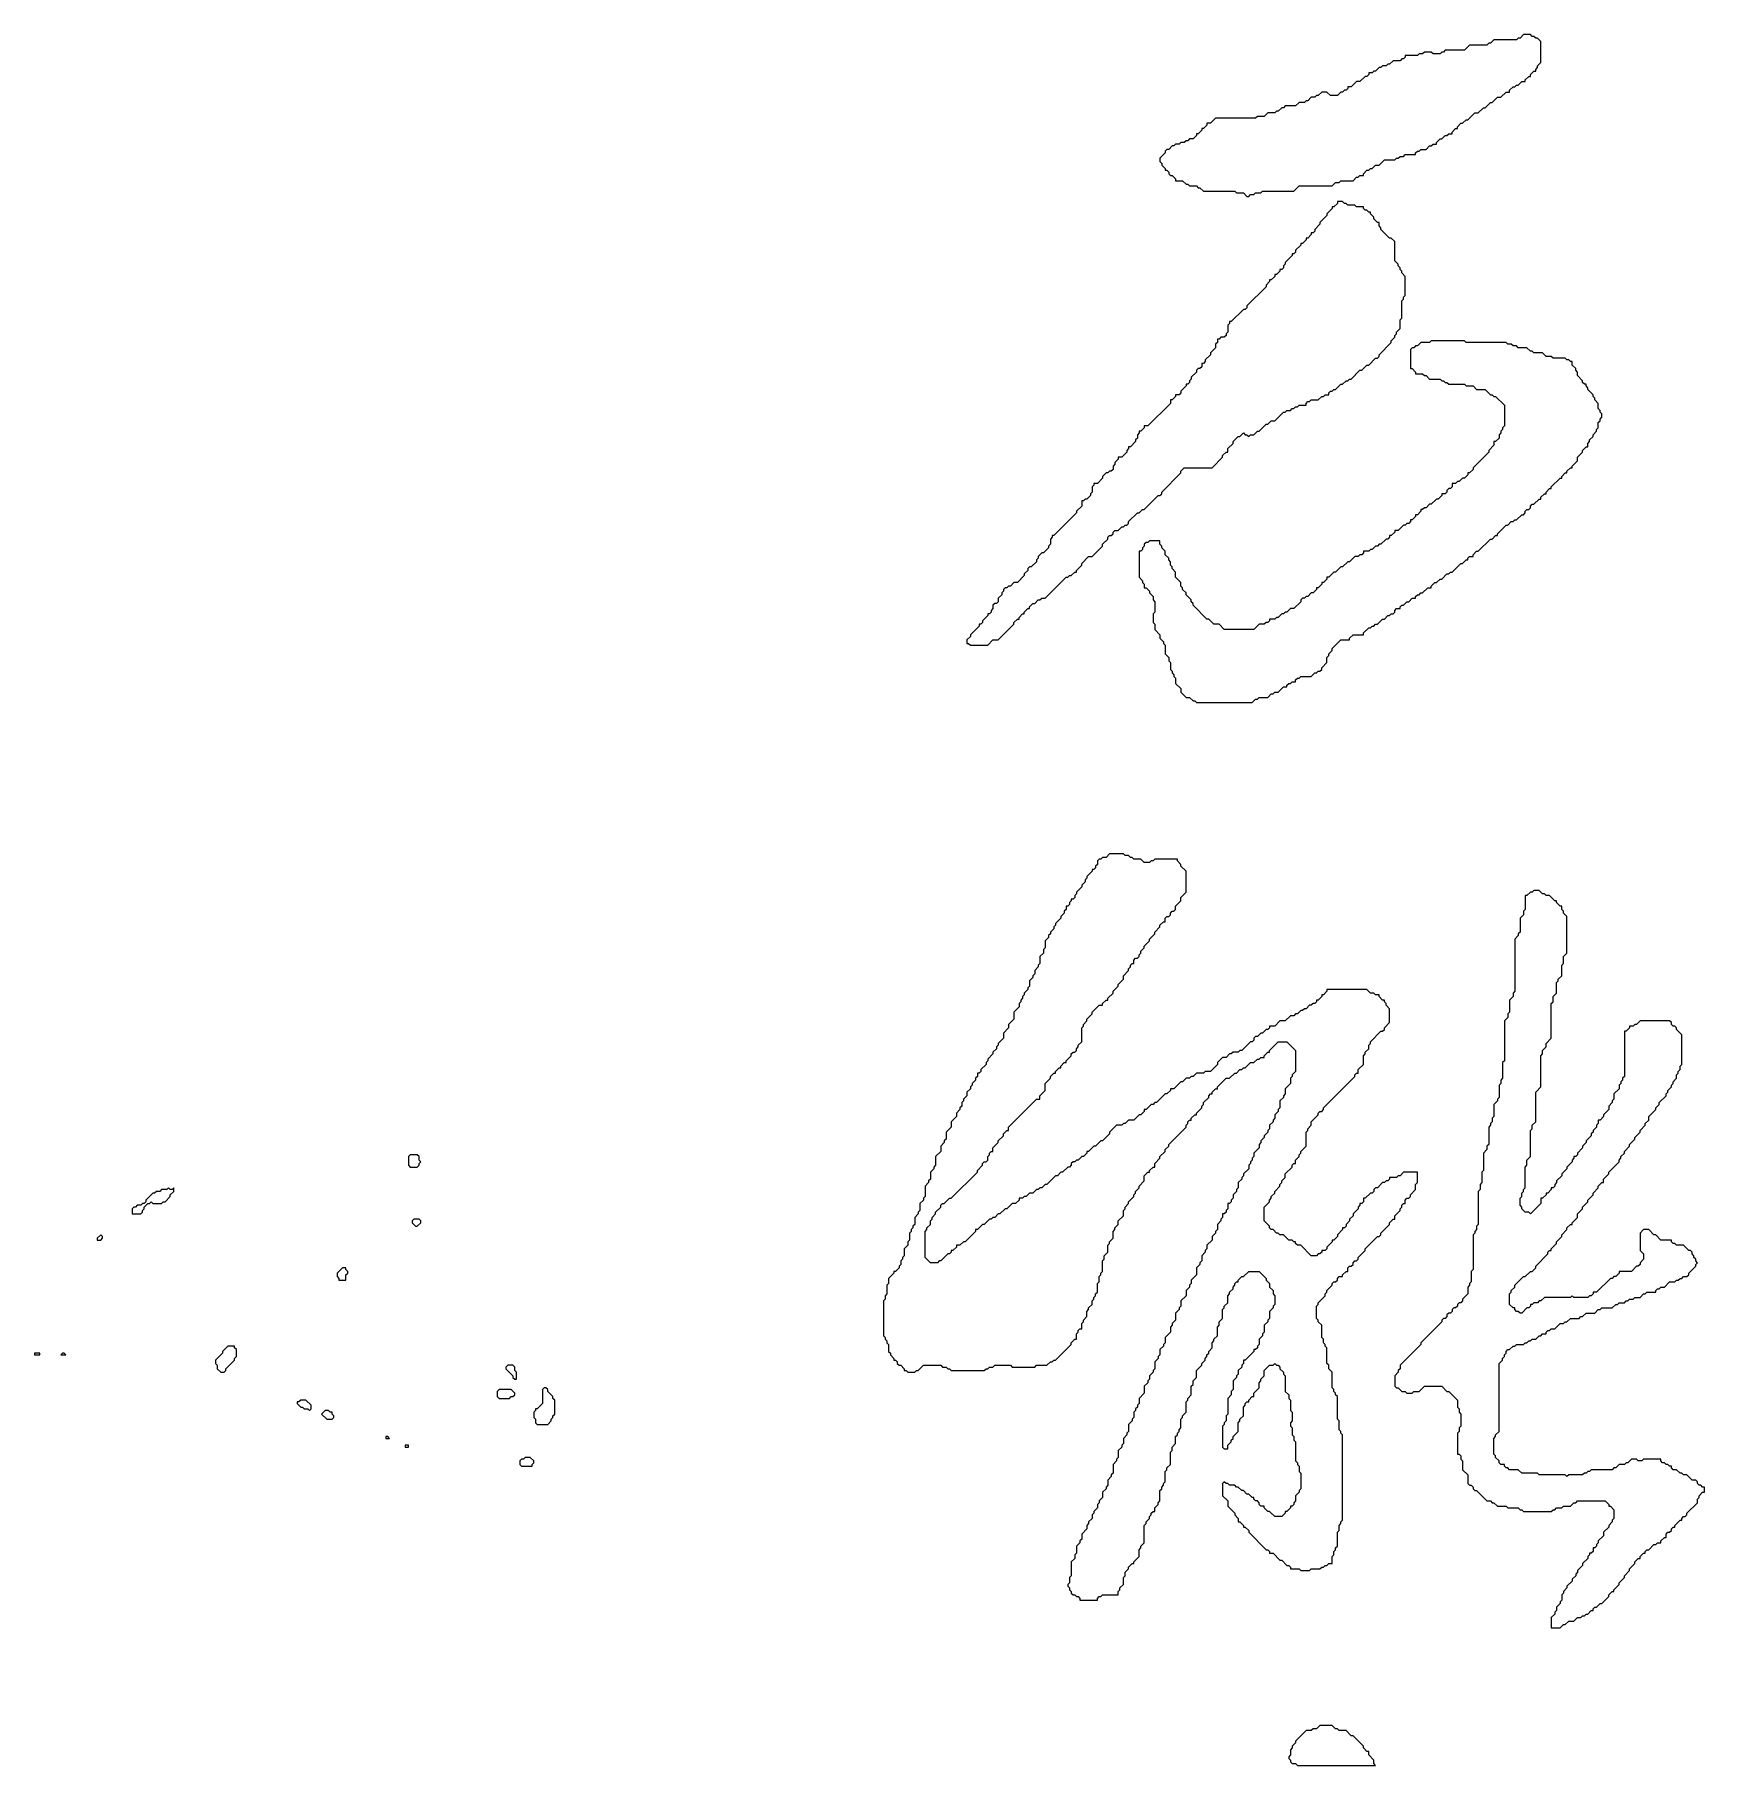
# Model space of a CAD drawing. Header units: millimetres. Extents: x 20 to 500, y 0 to 498.
import ezdxf

# ---------------------------------------------------------------- set-up
doc = ezdxf.new("R2010")
doc.units = ezdxf.units.MM

msp = doc.modelspace()

# ---------------------------------------------------------------- linework, layer by layer
for points in [[(447.5, 498), (446.5, 497), (446, 497), (445.5, 496.5), (439, 496.5), (438, 495.5), (437.5, 495.5), (437, 495), (432, 495), (430.5, 493.5), (425, 493.5), (424.5, 493), (424, 493), (423.5, 492.5), (421.5, 492.5), (421, 493), (419, 493), (418.5, 492.5), (417.5, 492.5), (417, 492), (413.5, 492), (413.5, 491.5), (413, 491), (412.5, 491), (412, 490.5), (410, 490.5), (409, 489.5), (408.5, 489.5), (408, 489), (407, 489), (406.5, 488.5), (406, 488.5), (405, 487.5), (404.5, 487.5), (404, 487), (403, 487), (403, 486.5), (402.5, 486), (402, 486), (400.5, 484.5), (399.5, 484.5), (398, 483), (397, 483), (397, 482.5), (396.5, 482), (396, 482), (395.5, 481.5), (395, 481.5), (394, 480.5), (392, 480.5), (391, 481.5), (389.5, 481.5), (388.5, 480.5), (388, 480.5), (387.5, 480), (386.5, 480), (385.5, 479), (385, 479), (384.5, 478.5), (383, 478.5), (382, 477.5), (379, 477.5), (378.5, 477), (378, 477), (377, 476), (376.5, 476), (376, 475.5), (374, 475.5), (373, 474.5), (371, 474.5), (370.5, 474), (359, 474), (357.5, 472.5), (356.5, 472.5), (356.5, 472), (355.5, 471), (355, 471), (355, 470.5), (354, 469.5), (353.5, 469.5), (353.5, 469), (352.5, 468), (351.5, 468), (351, 467.5), (350.5, 467.5), (350, 467), (349, 467), (348.5, 466.5), (347.5, 466.5), (347, 466), (346.5, 466), (345.5, 465), (345, 465), (344.5, 464.5), (344.5, 464), (343, 462.5), (343, 461.5), (343.5, 461), (343.5, 460.5), (344.5, 459.5), (344.5, 459), (345, 459), (345.5, 458.5), (345.5, 458), (346, 457.5), (346.5, 457.5), (347.5, 456.5), (347.5, 456), (349.5, 456), (350.5, 455), (351, 455), (351.5, 454.5), (353.5, 454.5), (354, 454), (354.5, 454), (355.5, 453), (364.5, 453), (365, 452.5), (367, 452.5), (368, 451.5), (368.5, 451.5), (369, 452), (370, 452), (370.5, 452.5), (372, 452.5), (372.5, 453), (381.5, 453), (383, 454.5), (392.5, 454.5), (393.5, 455.5), (394.5, 455.5), (395, 456), (398.5, 456), (399.5, 457), (400, 457), (400.5, 457.5), (401.5, 457.5), (401.5, 458), (402.5, 459), (403, 459), (403.5, 459.5), (404, 459.5), (405, 460.5), (406, 460.5), (407.5, 462), (410.5, 462), (411, 462.5), (411.5, 462.5), (412, 463), (413, 463), (413.5, 463.5), (416.5, 463.5), (416.5, 464), (417, 464.5), (417.5, 464.5), (418, 465), (419.5, 465), (420.5, 466), (421, 466), (421.5, 466.5), (422.5, 466.5), (422.5, 467), (423.5, 468), (424, 468), (425, 469), (425.5, 469), (426, 469.5), (427, 469.5), (427, 470), (428, 471), (428.5, 471), (428.5, 471.5), (429.5, 472.5), (430, 472.5), (431, 473.5), (431.5, 473.5), (433.5, 475.5), (434.5, 475.5), (436, 477), (436.5, 477), (438, 478.5), (438.5, 478.5), (440, 480), (441, 480), (442.5, 481.5), (443.5, 481.5), (443.5, 482), (444.5, 483), (445, 483), (445.5, 483.5), (446, 483.5), (447, 484.5), (448, 484.5), (448, 485), (449, 486), (449.5, 486), (449.5, 486.5), (450.5, 487.5), (451, 487.5), (451, 488), (451.5, 488.5), (451.5, 489), (452.5, 490), (452.5, 496), (451.5, 497), (451, 497), (450.5, 497.5), (450, 497.5), (449.5, 498)], [(394, 450), (394, 449.5), (393, 448.5), (392.5, 448.5), (392.5, 448), (391, 446.5), (391, 446), (389, 444), (389, 443.5), (387.5, 442), (387.5, 441.5), (387, 441), (386.5, 441), (386.5, 440.5), (385.5, 439.5), (385, 439.5), (385, 439), (384, 438), (383.5, 438), (383.5, 437.5), (382, 436), (382, 435.5), (381.5, 435), (381, 435), (381, 434.5), (379, 432.5), (379, 432), (378.5, 431.5), (378.5, 431), (378, 430.5), (377.5, 430.5), (377.5, 430), (376.5, 429), (376, 429), (376, 428.5), (375, 427.5), (374.5, 427.5), (374.5, 427), (373.5, 426), (373.5, 425.5), (368, 420), (368, 419.5), (367.5, 419), (367, 419), (363.5, 415.5), (363, 415.5), (363, 415), (362.5, 414.5), (362.5, 412.5), (362, 412), (362, 411.5), (361.5, 411), (360.5, 411), (360, 410.5), (359.5, 410.5), (359.5, 409.5), (359, 409), (359, 408), (357.5, 406.5), (357.5, 406), (356, 404.5), (356, 404), (355.5, 403.5), (355, 403.5), (355, 402.5), (354.5, 402), (354, 402), (353.5, 401.5), (353.5, 401), (352, 399.5), (352, 399), (351.5, 398.5), (351.5, 398), (351, 397.5), (350.5, 397.5), (350.5, 397), (349, 395.5), (349, 395), (348.5, 394.5), (347.5, 394.5), (347.5, 394), (346.5, 393), (346, 393), (346, 392), (339.5, 385.5), (338.5, 385.5), (338.5, 385), (337.5, 384), (337, 384), (337, 383.5), (336.5, 383), (336.5, 382), (336, 381.5), (336, 381), (334.5, 379.5), (334, 379.5), (334, 379), (333.5, 378.5), (333.5, 378), (332, 376.5), (331, 376.5), (331, 376), (330, 375), (330, 374.5), (329.5, 374), (329.5, 373), (329, 372.5), (328.5, 372.5), (328, 372), (327.5, 372), (326.5, 371), (326.5, 370.5), (325, 369), (324, 369), (324, 368.5), (323.5, 368), (323.5, 366.5), (323, 366), (323, 365.5), (322, 364.5), (321.5, 364.5), (321, 364), (320.5, 364), (320.5, 362.5), (319, 361), (319, 360.5), (312.5, 354), (312, 354), (312, 353.5), (311.5, 353), (311.5, 351.5), (311, 351), (311, 350.5), (309.5, 349), (309, 349), (308, 348), (308, 347.5), (307.5, 347), (307.5, 346.5), (306, 345), (305.5, 345), (305, 344.5), (305, 344), (304, 343), (304, 342.5), (302, 340.5), (301, 340.5), (300, 339.5), (299.5, 339.5), (299, 339), (298.5, 339), (298, 338.5), (298, 338), (297.5, 337.5), (297.5, 337), (296.5, 336), (296.5, 335), (296, 334.5), (295.5, 334.5), (295, 334), (295, 333), (294.5, 332.5), (294.5, 332), (294, 331.5), (293.5, 331.5), (293.5, 331), (292, 329.5), (292, 329), (291.5, 328.5), (291, 328.5), (291, 328), (288.5, 325.5), (288.5, 325), (287.5, 324), (287.5, 323), (288, 323), (288.5, 322.5), (293.5, 322.5), (295, 324), (296.5, 324), (301, 328.5), (301, 329), (302, 330), (302.5, 330), (302.5, 330.5), (303.5, 331.5), (304, 331.5), (304, 332), (305, 333), (305.5, 333), (305.5, 333.5), (306.5, 334.5), (307, 334.5), (308, 335.5), (308.5, 335.5), (309, 336), (310, 336), (316, 342), (316.5, 342), (317, 342.5), (317.5, 342.5), (318.5, 343.5), (319, 343.5), (319, 344), (320.5, 345.5), (320.5, 346), (322.5, 348), (323.5, 348), (326.5, 351), (326.5, 351.5), (328, 353), (328, 353.5), (328.5, 354), (329, 354), (329.5, 354.5), (329.5, 355), (330, 355.5), (331, 355.5), (332, 356.5), (332.5, 356.5), (333, 357), (333.5, 357), (334, 357.5), (334, 358), (336.5, 360.5), (337, 360.5), (338, 361.5), (338.5, 361.5), (342.5, 365.5), (343, 365.5), (343.5, 366), (343.5, 366.5), (349, 372), (349, 372.5), (350, 373.5), (358, 373.5), (361, 376.5), (361, 377), (362, 378), (362.5, 378), (362.5, 379), (364, 380.5), (364, 381), (365.5, 382.5), (366, 382.5), (367, 383.5), (367.5, 383), (368, 383), (368.5, 382.5), (369, 383), (370, 383), (371, 384), (371.5, 384), (373.5, 386), (374, 386), (375, 387), (376, 387), (378.5, 389.5), (379, 389.5), (379.5, 390), (380.5, 390), (381, 390.5), (381.5, 390.5), (382, 391), (382.5, 391), (383, 391.5), (385, 391.5), (385, 392), (385.5, 392.5), (386, 392.5), (386.5, 393), (388.5, 393), (389.5, 394), (390, 394), (390.5, 394.5), (391.5, 394.5), (391.5, 395), (392, 395.5), (392.5, 395.5), (393, 396), (393.5, 396), (395, 397.5), (395.5, 397.5), (396.5, 398.5), (397, 398.5), (397.5, 399), (398, 399), (400.5, 401.5), (401, 401.5), (402.5, 403), (403, 403), (405, 405), (405.5, 405), (406, 405.5), (406, 406), (409.5, 409.5), (409.5, 410), (410.5, 411), (410.5, 411.5), (411, 412), (411, 412.5), (412, 413.5), (412, 416), (412.5, 416.5), (412.5, 421.5), (413, 422), (413, 422.5), (413.5, 423), (413.5, 428.5), (412.5, 429.5), (412.5, 430), (412, 430.5), (412, 431), (411.5, 431.5), (411.5, 432), (410.5, 433), (410.5, 438.5), (409.5, 439.5), (409, 439.5), (406.5, 442), (406.5, 442.5), (406, 443), (406, 444), (405.5, 444), (404.5, 445), (404.5, 445.5), (403.5, 446.5), (403.5, 447), (403, 447), (402.5, 447.5), (402, 447.5), (401.5, 448), (401.5, 448.5), (399.5, 448.5), (399, 449), (397, 449), (396.5, 449.5), (396, 449.5), (395.5, 450)], [(421, 410), (420.5, 409.5), (418, 409.5), (417, 408.5), (416.5, 408.5), (416, 408), (415.5, 408), (415, 407.5), (415, 402), (415.5, 402), (416.5, 401), (416.5, 400.5), (418.5, 400.5), (419, 400), (419.5, 400), (420.5, 399), (423.5, 399), (424, 398.5), (424.5, 398.5), (425, 398), (425.5, 398), (426, 397.5), (430.5, 397.5), (431, 397), (433, 397), (434, 396), (436.5, 396), (438, 394.5), (438.5, 394.5), (439, 394), (439.5, 394), (442, 391.5), (442, 385.5), (441.5, 385), (441.5, 384.5), (441, 384), (441, 383.5), (440.5, 383), (440.5, 382), (439.5, 381), (439, 381), (439, 380), (437.5, 378.5), (437.5, 378), (433, 373.5), (433, 373), (432, 372), (431.5, 372), (431.5, 371.5), (430.5, 370.5), (430, 370.5), (429, 369.5), (428.5, 369.5), (428, 369), (427, 369), (427, 368), (426.5, 367.5), (426, 367.5), (425.5, 367), (425.5, 366.5), (425, 366), (424, 366), (424, 365.5), (423, 364.5), (422.5, 364.5), (421, 363), (420.5, 363), (419.5, 362), (419, 362), (418.5, 361.5), (418, 361.5), (418, 361), (417, 360), (416.5, 360), (416.5, 359.5), (415.5, 358.5), (415, 358.5), (415, 358), (414.5, 357.5), (414, 357.5), (413.5, 357), (413, 357), (411.5, 355.5), (410.5, 355.5), (410.5, 355), (409.5, 354), (409, 354), (409, 353.5), (408.5, 353), (408, 353), (406.5, 351.5), (406, 351.5), (405.5, 351), (405, 351), (404, 350), (403.5, 350), (403, 349.5), (401.5, 349.5), (401.5, 349), (401, 348.5), (400.5, 348.5), (400, 348), (399, 348), (397.5, 346.5), (397, 346.5), (395.5, 345), (395, 345), (393.5, 343.5), (393, 343.5), (391.5, 342), (391, 342), (391, 341.5), (390, 340.5), (389.5, 340.5), (389.5, 340), (388.5, 339), (388, 339), (388, 338.5), (387, 337.5), (386.5, 337.5), (385.5, 336.5), (385, 336.5), (384.5, 336), (384, 336), (383.5, 335.5), (383.5, 335), (381.5, 333), (380.5, 333), (379.5, 332), (379, 332), (378.5, 331.5), (378, 331.5), (377, 330.5), (376.5, 330.5), (376, 330), (374.5, 330), (374.5, 329.5), (374, 329), (373.5, 329), (373, 328.5), (371.5, 328.5), (370, 327), (361.5, 327), (360, 328.5), (358.5, 328.5), (357, 330), (356.5, 330), (352.5, 334), (352.5, 334.5), (352, 335), (352, 335.5), (350.5, 337), (350.5, 337.5), (349.5, 338.5), (349.5, 339), (349, 339.5), (349, 340.5), (347.5, 342), (347.5, 343.5), (346.5, 344.5), (346.5, 345), (346, 345.5), (346, 346.5), (345.5, 347), (345.5, 347.5), (344.5, 348.5), (344.5, 349.5), (343.5, 350.5), (343.5, 351), (343, 351.5), (343, 352.5), (340, 352.5), (339.5, 352), (339, 352), (338.5, 351.5), (338.5, 351), (338, 350.5), (338, 350), (337.5, 349.5), (337, 349.5), (337, 342), (338, 341), (338, 340.5), (338.5, 340), (338.5, 339), (339, 339), (340, 338), (340, 337.5), (341, 336.5), (341, 335.5), (341.5, 335), (341.5, 332), (341, 331.5), (341, 329), (341.5, 328.5), (341.5, 327), (343, 325.5), (343, 324.5), (344, 323.5), (344, 323), (344.5, 322.5), (344.5, 320), (345.5, 319), (345.5, 318), (346, 317.5), (346, 315.5), (346.5, 315), (346.5, 314.5), (347, 314), (347, 313.5), (347.5, 313), (347.5, 311.5), (349, 310), (349, 309), (350.5, 307.5), (351.5, 307.5), (352.5, 306.5), (353, 306.5), (353.5, 306), (369.5, 306), (370.5, 307), (371, 307), (371.5, 307.5), (374, 307.5), (375, 308.5), (375.5, 308.5), (376, 309), (377, 309), (378.5, 310.5), (379.5, 310.5), (379.5, 311), (380, 311.5), (380.5, 311.5), (381, 312), (382, 312), (382, 312.5), (382.5, 313), (383, 313), (383.5, 313.5), (386.5, 313.5), (387.5, 314.5), (388, 314.5), (388.5, 315), (389, 315), (389.5, 315.5), (389.5, 316), (391, 317.5), (391, 319), (391.5, 319.5), (391.5, 320), (392.5, 321), (392.5, 321.5), (395, 324), (397.5, 324), (397.5, 324.5), (398.5, 325.5), (401.5, 325.5), (401.5, 326), (403, 327.5), (403.5, 327.5), (404, 328), (404.5, 328), (405, 328.5), (405.5, 328.5), (407, 330), (407.5, 330), (408.5, 331), (409, 331), (409.5, 331.5), (410, 331.5), (410.5, 332), (410.5, 332.5), (411, 333), (412, 333), (412, 333.5), (412.5, 334), (413, 334), (414, 335), (414.5, 335), (415.5, 336), (416.5, 336), (416.5, 336.5), (417, 337), (417.5, 337), (418, 337.5), (418.5, 337.5), (420, 339), (421, 339), (421, 339.5), (422, 340.5), (422.5, 340.5), (423.5, 341.5), (424, 341.5), (425.5, 343), (426, 343), (426.5, 343.5), (427, 343.5), (429.5, 346), (430, 346), (431, 347), (431.5, 347), (431.5, 347.5), (432, 348), (433, 348), (433, 348.5), (434, 349.5), (434.5, 349.5), (438, 353), (438.5, 353), (439.5, 354), (440, 354), (440, 354.5), (442.5, 357), (443, 357), (444, 358), (444.5, 358), (445, 358.5), (445.5, 358.5), (447, 360), (447.5, 360), (448, 360.5), (448, 361), (448.5, 361.5), (449, 361.5), (449.5, 362), (449.5, 362.5), (450, 363), (450.5, 363), (452, 364.5), (452.5, 364.5), (452.5, 365), (453.5, 366), (454, 366), (454, 366.5), (455, 367.5), (455.5, 367.5), (455.5, 368), (458, 370.5), (458.5, 370.5), (458.5, 371), (459.5, 372), (460, 372), (460, 372.5), (461, 373.5), (461.5, 373.5), (461.5, 374), (463, 375.5), (463, 376.5), (464.5, 378), (464.5, 378.5), (465.5, 379.5), (466, 379.5), (466, 380.5), (466.5, 381), (466.5, 381.5), (467.5, 382.5), (467.5, 383), (468.5, 384), (468.5, 384.5), (469, 385), (469, 386.5), (469.5, 387), (469.5, 387.5), (470, 388), (470, 389), (469.5, 389.5), (469.5, 390), (469, 390.5), (469, 392), (468, 393), (468, 393.5), (467.5, 394), (467.5, 394.5), (466, 396), (466, 396.5), (465.5, 397), (465.5, 397.5), (465, 397.5), (464.5, 398), (464.5, 398.5), (463, 400), (463, 401), (462.5, 401.5), (462.5, 402), (461.5, 403), (461.5, 404), (461, 404), (460.5, 404.5), (460, 404.5), (459.5, 405), (456, 405), (455.5, 405.5), (454, 405.5), (453, 406.5), (450.5, 406.5), (450, 407), (449.5, 407), (448.5, 408), (446, 408), (445.5, 408.5), (444.5, 408.5), (444, 409), (443, 409), (442.5, 409.5), (431, 409.5), (430.5, 410)], [(328.5, 262.5), (327.5, 261.5), (326.5, 261.5), (326, 261), (325.5, 261), (325, 260.5), (325, 259.5), (324.5, 259), (324.5, 258.5), (324, 258), (323.5, 258), (323.5, 257.5), (322, 256), (322, 255.5), (321.5, 255), (321.5, 254.5), (320.5, 253.5), (320.5, 253), (319, 251.5), (319, 251), (318.5, 250.5), (318.5, 250), (318, 249.5), (317.5, 249.5), (317.5, 249), (317, 248.5), (317, 248), (316.5, 247.5), (316, 247.5), (316, 246.5), (315.5, 246), (315.5, 245.5), (314.5, 244.5), (314.5, 244), (313, 242.5), (313, 242), (312.5, 241.5), (312.5, 241), (311.5, 240), (311.5, 239.5), (311, 239), (311, 238.5), (310, 237.5), (310, 235.5), (309.5, 235), (309.5, 234), (308.5, 233), (308.5, 231), (308, 230.5), (308, 230), (307, 229), (307, 228), (306.5, 227.5), (306.5, 227), (305.5, 226), (305.5, 224.5), (305, 224), (305, 223.5), (304, 222.5), (304, 222), (303.5, 221.5), (303.5, 221), (303, 220.5), (303, 220), (302.5, 219.5), (302.5, 218.5), (301, 217), (301, 215), (299.5, 213.5), (299.5, 212.5), (298, 211), (298, 209.5), (296.5, 208), (296.5, 207.5), (296, 207), (296, 206.5), (295, 205.5), (295, 205), (293.5, 203.5), (293.5, 203), (293, 202.5), (293, 202), (291.5, 200.5), (291.5, 200), (291, 199.5), (290.5, 199.5), (290.5, 198.5), (290, 198), (290, 197.5), (289, 196.5), (289, 196), (288.5, 195.5), (288.5, 195), (287.5, 194), (287.5, 193), (286.5, 192), (286.5, 191.5), (286, 191), (286, 190), (285.5, 189.5), (285.5, 189), (284.5, 188), (284.5, 187), (283, 185.5), (283, 184), (281.5, 182.5), (281.5, 180.5), (281, 180), (281, 179.5), (280, 178.5), (280, 177), (278.5, 175.5), (278.5, 173), (278, 172.5), (278, 172), (277, 171), (277, 169), (276.5, 168.5), (276.5, 168), (275.5, 167), (275.5, 164), (275, 163.5), (275, 163), (274, 162), (274, 160), (273.5, 159.5), (273.5, 159), (272.5, 158), (272.5, 156), (272, 155.5), (272, 155), (271.5, 154.5), (271.5, 154), (271, 153.5), (271, 151.5), (270.5, 151), (270.5, 150), (269.5, 149), (269.5, 147), (269, 146.5), (269, 146), (268.5, 145.5), (268.5, 144.5), (268, 144), (268, 143.5), (267, 142.5), (266.5, 142.5), (266.5, 142), (265, 140.5), (265, 139), (264.5, 138.5), (264.5, 136), (264, 135.5), (264, 134.5), (263.5, 134), (263.5, 124), (264, 123.5), (264, 123), (264.5, 122.5), (264.5, 122), (265, 121.5), (265, 119.5), (265.5, 119), (265.5, 118.5), (266.5, 117.5), (266.5, 117), (267, 117), (267.5, 116.5), (267.5, 116), (268, 115.5), (268.5, 115.5), (269.5, 114.5), (269.5, 114), (270, 114), (270.5, 113.5), (272.5, 113.5), (273, 114), (273.5, 114), (275, 115.5), (280, 115.5), (280.5, 115), (281.5, 115), (282, 114.5), (282.5, 114.5), (283, 114), (292.5, 114), (293, 114.5), (293.5, 114.5), (294, 115), (295, 115), (295.5, 115.5), (300, 115.5), (300.5, 115), (307, 115), (307.5, 115.5), (310.5, 115.5), (311.5, 116.5), (312, 116.5), (312.5, 117), (313, 117), (317.5, 121.5), (317.5, 122), (318.5, 123), (319, 123), (319, 124.5), (319.5, 125), (319.5, 125.5), (320, 126), (320.5, 126), (320.5, 127.5), (321, 128), (321, 128.5), (322, 129.5), (322, 131), (322.5, 131.5), (322.5, 132), (323.5, 133), (323.5, 134), (324, 134.5), (324, 135), (324.5, 135.5), (324.5, 136), (325, 136.5), (325, 139), (325.5, 139.5), (325.5, 141), (326, 141.5), (326, 142), (326.5, 142.5), (326.5, 145.5), (327, 146), (327, 147), (328, 148), (328, 150), (328.5, 150.5), (328.5, 151), (329.5, 152), (329.5, 154), (330, 154.5), (330, 155), (331, 156), (331, 157), (332.5, 158.5), (332.5, 160), (333, 160.5), (333, 161), (334, 162), (334, 162.5), (335.5, 164), (335.5, 164.5), (336, 165), (336, 165.5), (337, 166.5), (337, 167), (338.5, 168.5), (338.5, 170), (339.5, 171), (340, 171), (340, 171.5), (341, 172.5), (341.5, 172.5), (341.5, 173.5), (343, 175), (343, 175.5), (344.5, 177), (344.5, 177.5), (345.5, 178.5), (345.5, 179), (350.5, 184), (350.5, 184.5), (351, 185), (351, 185.5), (351.5, 186), (352, 186), (352, 186.5), (353, 187.5), (353.5, 187.5), (353.5, 188), (355, 189.5), (355, 190), (355.5, 190.5), (355.5, 191), (357, 192.5), (357, 193), (357.5, 193.5), (358, 193.5), (358, 194), (359, 195), (359.5, 195), (359.5, 195.5), (362, 198), (363, 198), (364.5, 199.5), (365, 199.5), (366, 200.5), (366.5, 200.5), (367, 201), (367.5, 201), (369, 202.5), (370, 202.5), (371, 203.5), (371.5, 203.5), (372, 204), (373, 204), (373, 204.5), (374, 205.5), (374.5, 205.5), (374.5, 206), (377, 208.5), (379.5, 208.5), (382, 206), (382, 200), (381, 199), (381, 198.5), (380.5, 198), (380.5, 196.5), (379, 195), (379, 193.5), (378.5, 193), (378.5, 192.5), (377.5, 191.5), (377.5, 189.5), (377, 189), (377, 188.5), (376, 187.5), (376, 186.5), (375.5, 186), (375.5, 185.5), (374.5, 184.5), (374.5, 183.5), (374, 183), (374, 182.5), (373, 181.5), (373, 181), (372, 180), (372, 179.5), (371.5, 179), (371.5, 178), (370, 176.5), (370, 175.5), (369.5, 175), (369.5, 174.5), (369, 174), (369, 173.5), (368.5, 173), (368.5, 172), (367, 170.5), (367, 170), (366.5, 169.5), (366.5, 169), (365.5, 168), (365.5, 166.5), (365, 166), (365, 165.5), (364, 164.5), (364, 163.5), (363.5, 163), (363.5, 162.5), (363, 162), (362.5, 162), (362.5, 160.5), (362, 160), (362, 159.5), (361.5, 159), (361, 159), (361, 158), (360.5, 157.5), (360.5, 157), (359.5, 156), (359.5, 154.5), (359, 154), (359, 153.5), (358, 152.5), (358, 151.5), (356.5, 150), (356.5, 149), (356, 148.5), (356, 148), (355, 147), (355, 145.5), (354.5, 145), (354.5, 144.5), (353.5, 143.5), (353.5, 141.5), (352, 140), (352, 139), (351.5, 138.5), (351.5, 138), (350.5, 137), (350.5, 135.5), (349, 134), (349, 132.5), (348.5, 132), (348.5, 131.5), (347.5, 130.5), (347.5, 128.5), (346.5, 127.5), (346.5, 127), (346, 126.5), (346, 125), (344.5, 123.5), (344.5, 122), (344, 121.5), (344, 121), (343, 120), (343, 118.5), (342.5, 118), (342.5, 117.5), (341.5, 116.5), (341.5, 114.5), (341, 114), (341, 113.5), (340, 112.5), (340, 111.5), (339.5, 111), (339.5, 110.5), (338.5, 109.5), (338.5, 107.5), (337, 106), (337, 104.5), (336.5, 104), (336.5, 103.5), (336, 103), (336, 102.5), (335.5, 102), (335.5, 100.5), (335, 100), (335, 99.5), (334, 98.5), (334, 96.5), (333.5, 96), (333.5, 95.5), (332.5, 94.5), (332.5, 93), (332, 92.5), (332, 92), (331, 91), (331, 89), (330.5, 88.5), (330.5, 88), (329.5, 87), (329.5, 84.5), (329, 84), (329, 83.5), (328, 82.5), (328, 81), (327.5, 80.5), (327.5, 80), (326.5, 79), (326.5, 77.5), (325.5, 76.5), (325.5, 76), (325, 75.5), (325, 74.5), (324, 73.5), (324, 73), (323.5, 72.5), (323.5, 71.5), (322.5, 70.5), (322.5, 70), (322, 69.5), (322, 68.5), (320.5, 67), (320.5, 65.5), (320, 65), (320, 64.5), (319, 63.5), (319, 61.5), (318.5, 61), (318.5, 60), (317.5, 59), (317.5, 55), (317, 54.5), (317, 53), (316.5, 52.5), (316.5, 52), (317, 51.5), (317, 51), (317.5, 50.5), (317.5, 50), (318, 49.5), (318.5, 49.5), (319, 49), (319.5, 49), (320, 48.5), (320, 48), (325, 48), (325, 48.5), (325.5, 49), (326, 49), (326.5, 49.5), (331, 49.5), (331, 50.5), (331.5, 51), (331.5, 51.5), (332.5, 52.5), (332.5, 54.5), (333, 55), (333, 56), (334, 57), (334, 57.5), (335, 58.5), (335.5, 58.5), (335.5, 59), (337, 60.5), (337, 62.5), (337.5, 63), (337.5, 63.5), (338.5, 64.5), (338.5, 69.5), (339, 70), (339, 70.5), (340, 71.5), (340, 72), (340.5, 72.5), (340.5, 73), (341, 73.5), (341.5, 73.5), (341.5, 74.5), (342.5, 75.5), (342.5, 76), (343, 76.5), (343, 79.5), (343.5, 80), (343.5, 80.5), (344, 81), (344, 81.5), (344.5, 82), (344.5, 85), (345, 85.5), (345, 86), (346, 87), (346, 90.5), (346.5, 91), (346.5, 92), (347.5, 93), (347.5, 95), (348, 95.5), (348, 96), (348.5, 96.5), (348.5, 97), (349, 97.5), (349, 100), (349.5, 100.5), (349.5, 101), (350.5, 102), (350.5, 105), (351, 105.5), (351, 106), (352, 107), (352, 109.5), (352.5, 110), (352.5, 111), (353.5, 112), (353.5, 114), (355, 115.5), (355, 116), (356, 117), (356, 117.5), (356.5, 118), (356.5, 118.5), (357, 119), (357, 119.5), (358, 120.5), (358, 122), (358.5, 122.5), (358.5, 123), (359.5, 124), (359.5, 126.5), (360, 127), (360, 128), (361, 129), (361, 131.5), (361.5, 132), (361.5, 132.5), (362.5, 133.5), (362.5, 135.5), (363, 136), (363, 136.5), (364, 137.5), (364, 138), (364.5, 138.5), (364.5, 139), (365, 139.5), (365.5, 139.5), (365.5, 140), (366.5, 141), (367, 141), (368.5, 142.5), (371.5, 142.5), (373.5, 140.5), (373.5, 140), (374.5, 139), (374.5, 138), (375.5, 137), (375.5, 136), (376, 135.5), (376, 133), (375.5, 132.5), (375.5, 132), (374.5, 131), (374.5, 129), (374, 128.5), (374, 128), (373, 127), (373, 125), (372.5, 124.5), (372.5, 124), (371.5, 123), (371.5, 121.5), (371, 121), (371, 120.5), (370.5, 120), (370, 120), (370, 119.5), (367.5, 117), (367, 117), (367, 116), (366.5, 115.5), (366.5, 115), (365.5, 114), (365.5, 113), (365, 112.5), (365, 112), (364, 111), (364, 108.5), (363.5, 108), (363.5, 107), (362.5, 106), (362.5, 101.5), (362, 101), (362, 99.5), (361.5, 99), (361.5, 98.5), (361, 98), (361, 92), (361.5, 91.5), (362.5, 91.5), (362.5, 92.5), (363.5, 93.5), (363.5, 94), (364, 94.5), (364, 95), (365.5, 96.5), (365.5, 99), (366, 99.5), (366, 100), (367, 101), (367, 103.5), (367.5, 104), (367.5, 104.5), (368, 105), (368.5, 105), (368.5, 105.5), (369.5, 106.5), (370, 106.5), (370, 107.5), (371.5, 109), (371.5, 110.5), (372, 111), (372, 111.5), (373, 112.5), (373, 114), (374.5, 115.5), (375.5, 115.5), (376, 116), (376.5, 115.5), (377, 115.5), (377.5, 115), (377.5, 114.5), (378.5, 113.5), (378.5, 113), (379, 112.5), (379, 108), (380, 107), (380, 106), (380.5, 105.5), (380.5, 102.5), (381, 102), (381, 99.5), (380.5, 99), (380.5, 98), (381, 97.5), (381, 95.5), (381.5, 95), (381.5, 94), (382, 93.5), (382, 88), (382.5, 87.5), (382.5, 87), (383, 86.5), (383, 85), (383.5, 84.5), (383.5, 80), (383, 79.5), (383, 79), (382, 78), (382, 76.5), (381.5, 76), (381.5, 75.5), (381, 75), (380.5, 75), (380.5, 74.5), (379.5, 73.5), (379, 73.5), (379, 73), (378, 72), (376, 72), (374.5, 73.5), (374, 73.5), (373, 74.5), (373, 75), (372, 75), (371.5, 75.5), (371.5, 76), (371, 76.5), (370.5, 76.5), (370, 77), (370, 77.5), (369.5, 77.5), (368.5, 78.5), (368, 78.5), (367, 79.5), (366.5, 79.5), (365.5, 80.5), (365, 80.5), (364.5, 81), (363, 81), (362.5, 81.5), (362, 81.5), (361.5, 82), (361, 81.5), (361, 78), (362.5, 76.5), (362.5, 75), (364.5, 73), (364.5, 72.5), (365.5, 71.5), (365.5, 70.5), (366, 70.5), (367, 69.5), (367, 69), (367.5, 69), (368.5, 68), (368.5, 67.5), (373.5, 62.5), (374, 62.5), (374.5, 62), (374.5, 61.5), (375.5, 61.5), (377.5, 59.5), (378, 59.5), (379.5, 58), (380, 58), (380.5, 57.5), (380.5, 57), (383, 57), (383.5, 56.5), (386, 56.5), (386.5, 57), (389, 57), (389.5, 57.5), (390, 57.5), (390.5, 58), (391, 58), (391.5, 58.5), (392.5, 58.5), (392.5, 60.5), (393, 61), (393, 62), (393.5, 62.5), (393.5, 63), (394, 63.5), (394, 67.5), (394.5, 68), (394.5, 69.5), (395, 70), (395, 70.5), (395.5, 71), (395.5, 95.5), (395, 96), (395, 96.5), (394.5, 97), (394.5, 99.5), (394, 100), (394, 106.5), (393.5, 107), (393.5, 107.5), (393, 108), (393, 108.5), (392.5, 109), (392.5, 113.5), (391.5, 114.5), (391.5, 115.5), (391, 116), (391, 120.5), (390.5, 121), (390.5, 121.5), (390, 122), (390, 123), (389.5, 123.5), (389.5, 127), (388.5, 128), (388.5, 128.5), (388, 129), (388, 132.5), (388.5, 133), (388.5, 133.5), (390.5, 135.5), (390.5, 136), (391, 136.5), (391, 137), (392.5, 138.5), (392.5, 139), (393, 139.5), (393.5, 139.5), (394, 140), (394, 140.5), (394.5, 141), (395.5, 141), (395.5, 141.5), (396.5, 142.5), (397, 142.5), (397, 143.5), (397.5, 144), (398, 144), (398.5, 144.5), (398.5, 145), (399, 145.5), (399.5, 145.5), (400, 146), (400, 146.5), (402, 148.5), (402, 149), (405.5, 152.5), (406, 152.5), (406.5, 153), (406.5, 153.5), (409, 156), (409, 156.5), (410, 157.5), (410.5, 157.5), (410.5, 158.5), (412, 160), (412, 160.5), (412.5, 161), (412.5, 161.5), (413, 162), (413.5, 162), (413.5, 163), (414, 163.5), (414.5, 163.5), (415, 164), (415, 164.5), (416.5, 166), (416.5, 167.5), (417, 168), (417, 171), (413, 171), (412, 170), (411.5, 170), (411, 169.5), (409, 169.5), (409, 169), (408.5, 168.5), (408, 168.5), (407.5, 168), (407, 168), (405.5, 166.5), (405, 166.5), (404.5, 166), (404.5, 165.5), (404, 165), (403.5, 165), (402, 163.5), (401.5, 163.5), (401.5, 162.5), (401, 162), (400.5, 162), (400.5, 161.5), (400, 161), (400, 160.5), (398.5, 159), (398.5, 158.5), (397.5, 157.5), (397.5, 157), (396.5, 156), (396.5, 155.5), (396, 155), (395.5, 155), (395.5, 154.5), (394, 153), (394, 152.5), (393, 151.5), (392.5, 151.5), (392.5, 151), (391, 149.5), (391, 149), (390.5, 148.5), (389.5, 148.5), (389.5, 148), (389, 147.5), (388.5, 147.5), (388, 147), (386.5, 147), (383.5, 150), (382.5, 150), (382, 150.5), (382, 151), (381.5, 151), (381, 151.5), (380, 151.5), (378.5, 153), (377.5, 153), (377, 153.5), (376.5, 153.5), (375.5, 154.5), (375, 154.5), (374.5, 155), (374.5, 155.5), (373, 157), (373, 161), (374.5, 162.5), (374.5, 163), (375, 163.5), (375, 164), (376, 165), (376, 165.5), (377.5, 167), (377.5, 167.5), (378, 168), (378, 168.5), (379, 169.5), (379, 170.5), (381, 172.5), (381, 173), (381.5, 173.5), (382, 173.5), (382, 174.5), (383, 175.5), (383, 176), (383.5, 176.5), (383.5, 177), (385, 178.5), (385, 182.5), (385.5, 183), (385.5, 183.5), (386.5, 184.5), (386.5, 185.5), (388.5, 187.5), (388.5, 188), (389, 188.5), (389.5, 188.5), (390, 189), (390, 189.5), (399, 198.5), (399, 199), (399.5, 199.5), (400, 199.5), (400, 200.5), (401.5, 202), (401.5, 204.5), (402, 205), (402, 205.5), (403, 206.5), (403, 207.5), (403.5, 208), (403.5, 208.5), (406.5, 211.5), (407, 211.5), (407.5, 212), (407.5, 212.5), (409, 214), (409, 218), (408, 219), (408, 219.5), (407.5, 220), (407.5, 220.5), (407, 220.5), (406, 221.5), (406, 222), (405, 222), (404.5, 222.5), (403.5, 222.5), (402.5, 223.5), (391, 223.5), (391, 223), (390, 222), (389.5, 222), (389.5, 221.5), (388.5, 220.5), (388, 220.5), (388, 220), (387.5, 219.5), (387, 219.5), (386.5, 219), (386, 219), (385, 218), (384.5, 218), (384, 217.5), (383.5, 217.5), (382.5, 216.5), (382, 216.5), (381.5, 216), (380.5, 216), (379, 214.5), (377.5, 214.5), (376, 213), (374.5, 213), (374.5, 212.5), (374, 212), (373.5, 212), (372.5, 211), (372, 211), (371, 210), (370.5, 210), (370, 209.5), (370, 209), (369.5, 208.5), (369, 208.5), (366.5, 206), (366, 206), (365.5, 205.5), (364, 205.5), (363.5, 205), (363, 205), (362, 204), (361, 204), (359.5, 202.5), (359.5, 202), (357.5, 200), (356, 200), (355.5, 199.5), (353.5, 199.5), (352.5, 198.5), (352, 198.5), (351.5, 198), (350.5, 198), (349.5, 197), (349, 197), (347, 195), (346, 195), (346, 194.5), (345, 193.5), (344.5, 193.5), (342, 191), (341.5, 191), (341, 190.5), (340.5, 190.5), (339, 189), (338.5, 189), (338.5, 188.5), (337.5, 187.5), (337, 187.5), (335.5, 186), (334, 186), (333, 185), (332.5, 185), (332, 184.5), (330.5, 184.5), (328.5, 182.5), (328.5, 182), (326.5, 180), (326, 180), (324.5, 178.5), (324, 178.5), (322.5, 177), (322, 177), (322, 176.5), (321, 175.5), (320.5, 175.5), (319.5, 174.5), (319, 174.5), (318.5, 174), (318, 174), (317.5, 173.5), (317.5, 173), (317, 172.5), (316.5, 172.5), (315, 171), (314.5, 171), (313.5, 170), (313, 170), (310.5, 167.5), (310, 167.5), (309, 166.5), (308.5, 166.5), (308, 166), (307.5, 166), (306.5, 165), (305.5, 165), (304.5, 164), (304, 164), (303.5, 163.5), (302.5, 163.5), (302.5, 163), (301.5, 162), (300.5, 162), (299, 160.5), (298.5, 160.5), (297, 159), (296.5, 159), (295.5, 158), (295, 158), (294.5, 157.5), (294, 157.5), (292.5, 156), (292, 156), (290.5, 154.5), (290, 154.5), (290, 154), (287, 151), (286.5, 151), (285.5, 150), (284.5, 150), (284.5, 149.5), (283.5, 148.5), (283, 148.5), (283, 148), (282.5, 147.5), (282, 147.5), (280, 145.5), (279.5, 145.5), (279, 145), (277, 145), (275.5, 146.5), (275.5, 154), (276, 154.5), (276, 155), (277, 156), (277, 157), (277.5, 157.5), (277.5, 158), (278.5, 159), (278.5, 159.5), (280, 161), (280, 161.5), (280.5, 162), (281, 162), (282.5, 163.5), (283, 163.5), (290.5, 171), (290.5, 171.5), (292, 173), (292, 173.5), (292.5, 174), (293, 174), (293.5, 174.5), (293.5, 175.5), (294, 176), (294, 176.5), (294.5, 177), (295, 177), (295, 178), (296.5, 179.5), (296.5, 180), (298, 181.5), (298, 182), (299, 183), (299.5, 183), (299.5, 184), (307.5, 192), (308.5, 192), (308.5, 193), (310, 194.5), (310, 196.5), (311.5, 198), (311.5, 198.5), (312.5, 199.5), (313, 199.5), (313, 200), (314, 201), (314.5, 201), (314.5, 201.5), (315.5, 202.5), (316, 202.5), (316, 203), (317.5, 204.5), (317.5, 205), (318, 205.5), (318.5, 205.5), (319, 206), (319, 206.5), (319.5, 207), (319.5, 207.5), (320.5, 208.5), (320.5, 212.5), (321, 213), (321, 213.5), (322, 214.5), (322, 215), (323.5, 216.5), (323.5, 217), (325.5, 219), (326.5, 219), (326.5, 219.5), (327.5, 220.5), (328, 220.5), (328, 221), (329.5, 222.5), (329.5, 223), (331, 224.5), (331, 225), (332.5, 226.5), (332.5, 227.5), (334, 229), (334, 229.5), (334.5, 230), (334.5, 230.5), (335, 231), (335.5, 231), (335.5, 232), (336, 232.5), (336.5, 232.5), (337, 233), (337, 233.5), (337.5, 234), (337.5, 234.5), (338.5, 235.5), (338.5, 236), (340, 237.5), (340, 238), (341.5, 239.5), (341.5, 240), (343, 241.5), (343, 242), (344, 243), (344.5, 243), (344.5, 244), (345, 244.5), (345.5, 244.5), (346, 245), (346, 245.5), (346.5, 246), (347, 246), (347.5, 246.5), (347.5, 247.5), (349, 249), (349, 250), (350.5, 251.5), (350.5, 257.5), (349, 259), (349, 259.5), (348, 260.5), (348, 261), (341.5, 261), (341, 260.5), (340.5, 260.5), (340, 260), (338.5, 260), (337.5, 261), (335.5, 261), (335, 261.5), (334.5, 261.5), (334, 262), (333, 262), (332.5, 262.5)], [(450.5, 252), (450, 251.5), (449.5, 251.5), (448.5, 250.5), (448, 250.5), (448, 246.5), (447.5, 246), (447.5, 245), (446.5, 244), (446.5, 240), (446, 239.5), (446, 239), (445, 238), (445, 223), (444.5, 222.5), (444.5, 221.5), (443.5, 220.5), (443.5, 217), (443, 216.5), (443, 215.5), (442, 214.5), (442, 203), (441.5, 202.5), (441.5, 198), (441, 197.5), (441, 196.5), (440.5, 196), (440.5, 192.5), (440, 192), (440, 191.5), (439, 190.5), (439, 187), (438.5, 186.5), (438.5, 185.5), (438, 185), (438, 184.5), (437.5, 184), (437.5, 179), (437, 178.5), (437, 177.5), (436, 176.5), (436, 171.5), (435.5, 171), (435.5, 168), (435, 167.5), (435, 166), (434.5, 165.5), (434.5, 156), (434, 155.5), (434, 154.5), (433.5, 154), (433.5, 153.5), (433, 153), (433, 143), (432.5, 142.5), (432.5, 139.5), (432, 139), (432, 138.5), (431.5, 138), (431.5, 136), (430, 134.5), (430, 134), (429.5, 133.5), (429, 133.5), (428.5, 133), (428.5, 132.5), (428, 132), (427.5, 132), (427, 131.5), (427, 131), (426.5, 130.5), (426, 130.5), (425.5, 130), (425.5, 129.5), (425, 129), (424.5, 129), (424, 128.5), (424, 128), (418, 122), (418, 121.5), (412, 115.5), (412, 114.5), (411.5, 114), (411.5, 113.5), (410.5, 112.5), (410.5, 109.5), (411, 109), (411.5, 109), (412.5, 108), (413.5, 108), (414, 107.5), (415.5, 107.5), (416, 108), (417.5, 108), (419, 109.5), (424, 109.5), (425.5, 108), (426, 108), (428.5, 105.5), (428.5, 103.5), (429, 103), (429, 102), (429.5, 101.5), (429.5, 98), (429, 97.5), (429, 96.5), (428.5, 96), (428.5, 90), (429, 90), (429.5, 89.5), (429.5, 88.5), (430, 88), (430, 85.5), (431.5, 84), (431.5, 81.5), (432, 81), (432.5, 81), (433, 80.5), (433, 80), (433.5, 79.5), (434, 79.5), (437, 76.5), (438, 76.5), (438.5, 76), (439, 76), (440, 75), (442.5, 75), (443, 74.5), (446, 74.5), (446.5, 74), (447, 74), (447.5, 73.5), (455.5, 73.5), (456, 74), (456.5, 74), (457, 74.5), (458.5, 74.5), (459, 75), (461, 75), (462, 76), (462.5, 76), (463, 76.5), (471, 76.5), (472, 75.5), (472, 75), (472.5, 75), (473.5, 74), (473.5, 71.5), (473, 71), (473, 70.5), (472, 69.5), (472, 69), (470.5, 67.5), (470.5, 66.5), (469, 65), (469, 64.5), (468.5, 64), (468.5, 63.5), (468, 63), (467.5, 63), (467.5, 62), (467, 61.5), (466.5, 61.5), (466.5, 61), (466, 60.5), (466, 60), (464.5, 58.5), (464.5, 58), (463, 56.5), (463, 56), (462.5, 55.5), (462.5, 55), (461.5, 54), (461.5, 53.5), (460, 52), (460, 51.5), (459, 50.5), (459, 50), (458.5, 49.5), (458.5, 48), (458, 47.5), (458, 47), (457, 46), (457, 45), (456.5, 44.5), (456.5, 44), (455.5, 43), (455.5, 40), (458, 40), (459, 41), (459.5, 41), (460.5, 42), (462, 42), (463, 43), (464, 43), (464.5, 43.5), (465, 43.5), (465.5, 44), (466, 44), (467, 45), (467.5, 45), (467.5, 45.5), (468, 46), (468.5, 46), (469.5, 47), (470, 47), (472, 49), (472, 49.5), (473, 50.5), (473.5, 50.5), (473.5, 51), (475, 52.5), (475, 53), (476.5, 54.5), (476.5, 55), (478, 56.5), (478, 57), (479.5, 58.5), (479.5, 59), (480.5, 60), (481, 60), (481, 60.5), (482, 61.5), (482.5, 61.5), (482.5, 62), (483, 62.5), (483.5, 62.5), (485, 64), (485.5, 64), (486, 64.5), (487, 64.5), (487, 65), (488, 66), (488.5, 66), (488.5, 67), (489, 67.5), (489.5, 67.5), (490, 68), (490, 68.5), (490.5, 69), (491, 69), (491, 69.5), (492.5, 71), (493, 71), (493, 71.5), (493.5, 72), (494, 72), (494.5, 72.5), (494.5, 73), (497.5, 76), (497.5, 77), (498, 77.5), (498, 78), (499, 79), (499.5, 79), (499.5, 80.5), (499, 80.5), (498.5, 81), (498, 81), (497.5, 81.5), (497.5, 82), (497, 82.5), (496, 82.5), (494.5, 84), (493.5, 84), (493, 84.5), (492.5, 84.5), (491.5, 85.5), (490.5, 85.5), (490, 86), (490, 86.5), (489.5, 86.5), (489, 87), (488.5, 87), (488, 87.5), (487.5, 87.5), (487, 88), (487, 88.5), (482, 88.5), (481.5, 88), (480.5, 88), (480, 88.5), (478.5, 88.5), (477.5, 87.5), (477, 87.5), (476.5, 87), (475, 87), (474, 86), (473.5, 86), (473, 85.5), (467, 85.5), (466.5, 85), (466, 85), (465.5, 84.5), (465, 84.5), (464.5, 84), (460.5, 84), (460, 83.5), (459.5, 84), (452, 84), (451.5, 84.5), (447, 84.5), (446, 85.5), (443.5, 85.5), (443, 86), (442.5, 86), (442, 86.5), (442, 87), (441, 87), (440.5, 87.5), (440.5, 88), (439.5, 89), (439.5, 89.5), (439, 90), (439, 94.5), (439.5, 95), (439.5, 95.5), (440.5, 96.5), (440.5, 116), (441.5, 117), (441.5, 117.5), (442, 118), (442, 118.5), (442.5, 119), (442.5, 119.5), (443, 120), (443.5, 120), (444.5, 121), (445, 121), (445.5, 121.5), (447.5, 121.5), (448, 122), (448.5, 122), (449, 122.5), (449.5, 122.5), (450, 123), (451, 123), (452, 124), (452.5, 124), (453, 124.5), (454, 124.5), (454, 125), (454.5, 125.5), (455, 125.5), (455.5, 126), (456.5, 126), (458, 127.5), (459, 127.5), (459.5, 128), (460, 128), (461, 129), (463.5, 129), (464, 129.5), (464.5, 129.5), (465.5, 130.5), (468, 130.5), (469, 131.5), (469.5, 131.5), (470, 132), (473, 132), (474, 133), (474.5, 133), (475, 133.5), (476.5, 133.5), (477, 134), (477.5, 134), (478, 134.5), (479, 134.5), (479.5, 135), (481, 135), (482, 136), (482.5, 136), (483, 136.5), (485.5, 136.5), (485.5, 137), (486, 137.5), (486.5, 137.5), (487, 138), (488, 138), (489.5, 139.5), (491, 139.5), (491.5, 140), (492, 140), (492.5, 140.5), (493, 140.5), (493.5, 141), (494.5, 141), (495, 141.5), (495, 142), (497, 144), (497, 144.5), (497.5, 145), (497, 145.5), (497, 146), (496.5, 146.5), (496.5, 147), (496, 147.5), (496, 148), (495.5, 148.5), (495, 148.5), (493.5, 150), (491.5, 150), (491, 150.5), (490.5, 150.5), (490, 151), (490, 151.5), (487, 151.5), (485.5, 153), (485, 153), (483.5, 154.5), (482, 154.5), (481, 153.5), (481, 148.5), (482, 147.5), (482, 146), (481, 145), (481, 144.5), (480.5, 144), (480, 144), (478.5, 142.5), (475, 142.5), (475, 142), (474, 141), (473.5, 141), (473, 140.5), (472.5, 140.5), (468.5, 136.5), (467.5, 136.5), (467.5, 136), (467, 135.5), (466.5, 135.5), (466, 135), (462, 135), (461.5, 135.5), (461, 135), (453.5, 135), (452.5, 134), (452, 134), (451.5, 133.5), (450.5, 133.5), (450, 133), (449.5, 133), (449.5, 132.5), (449, 132), (448.5, 132), (447, 130.5), (446.5, 130.5), (446, 131), (445.5, 131), (445, 131.5), (445, 132), (444.5, 132), (443.5, 133), (443.5, 136), (444, 136.5), (444, 137), (445, 138), (445, 138.5), (447.5, 141), (448, 141), (449.5, 142.5), (450, 142.5), (451, 143.5), (451, 144), (454.5, 147.5), (454.5, 148), (455, 148.5), (455.5, 148.5), (455.5, 149), (457, 150.5), (457, 151), (458.5, 152.5), (458.5, 153), (460, 154.5), (460, 155), (461, 156), (461.5, 156), (461.5, 156.5), (463, 158), (463, 159), (464.5, 160.5), (464.5, 161), (466, 162.5), (466, 163), (467.5, 164.5), (467.5, 165), (469, 166.5), (469, 167), (470, 168), (470.5, 168), (470.5, 169), (472, 170.5), (472, 171), (475, 174), (475, 174.5), (475.5, 175), (475.5, 175.5), (476.5, 176.5), (476.5, 177), (478, 178.5), (478, 179), (479.5, 180.5), (479.5, 181), (481, 182.5), (481, 183), (482.5, 184.5), (482.5, 185), (483.5, 186), (483.5, 187), (485.5, 189), (485.5, 189.5), (486.5, 190.5), (486.5, 191), (488.5, 193), (488.5, 193.5), (489, 194), (489, 194.5), (490, 195.5), (490, 196), (490.5, 196.5), (490.5, 197), (491.5, 198), (491.5, 199), (492, 199.5), (492, 200), (492.5, 200.5), (492.5, 201.5), (493, 202), (493, 210.5), (491.5, 212), (491.5, 212.5), (491, 213), (490.5, 213), (490, 213.5), (490, 214), (489.5, 214.5), (481, 214.5), (480, 213.5), (479.5, 213.5), (479, 213), (478, 213), (478, 212.5), (477, 211.5), (476.5, 211.5), (476.5, 198.5), (476, 198), (476, 197.5), (475.5, 197), (475.5, 196.5), (475, 196), (475, 195), (473.5, 193.5), (473.5, 192), (473, 191.5), (473, 191), (472, 190), (472, 189), (470.5, 187.5), (470.5, 187), (469.5, 186), (469, 186), (469, 185), (468.5, 184.5), (468.5, 184), (467.5, 183), (467.5, 182.5), (467, 182), (467, 181.5), (465.5, 180), (465.5, 179.5), (464.5, 178.5), (464.5, 178), (463, 176.5), (463, 176), (462.5, 175.5), (462, 175.5), (462, 175), (461.5, 174.5), (461.5, 174), (460, 172.5), (460, 172), (458.5, 170.5), (458.5, 170), (457, 168.5), (457, 168), (456.5, 167.5), (456.5, 167), (456, 166.5), (455.5, 166.5), (455.5, 166), (454.5, 165), (454, 165), (454, 164.5), (453, 163.5), (452.5, 163.5), (452.5, 162), (449.5, 159), (449, 159.5), (448, 159.5), (447, 160.5), (447, 161), (446.5, 161.5), (446.5, 163.5), (447, 164), (447, 165), (447.5, 165.5), (447.5, 166), (448, 166.5), (448, 172.5), (448.5, 173), (448.5, 174.5), (449.5, 175.5), (449.5, 183), (450, 183.5), (450, 184.5), (451, 185.5), (451, 194), (452.5, 195.5), (452.5, 204.5), (453, 205), (453, 206), (454, 207), (454, 208), (455.5, 209.5), (455.5, 219.5), (456, 220), (456, 221.5), (457, 222.5), (457, 225.5), (457.5, 226), (457.5, 226.5), (458.5, 227.5), (458.5, 230.5), (459, 231), (459, 233), (460, 234), (460, 244.5), (459, 245.5), (459, 246), (458.5, 246.5), (458.5, 247.5), (458, 247.5), (457, 248.5), (457, 249), (456.5, 249), (455, 250.5), (454, 250.5), (453.5, 251), (453, 251), (452, 252)], [(127.5, 176), (127, 175.5), (127, 173), (127.5, 172.5), (129.5, 172.5), (130, 173), (130, 173.5), (130.5, 174), (130, 174.5), (130, 175.5), (129.5, 176)], [(58, 166.5), (57.5, 166), (56, 166), (55.5, 165.5), (54.5, 165.5), (54, 165), (53.5, 165), (51.5, 163), (51.5, 162.5), (51, 162), (50.5, 162), (50, 161.5), (49, 161.5), (48.5, 161), (48, 161), (47.5, 160.5), (47.5, 159), (50, 159), (50.5, 159.5), (50.5, 160), (51, 160.5), (51, 161), (52, 162), (52.5, 162), (53, 162.5), (53.5, 162), (56, 162), (56.5, 162.5), (57, 162.5), (58.5, 164), (58.5, 164.5), (59.5, 165.5), (59.5, 166.5), (59, 166), (58.5, 166)], [(128.5, 157.5), (128, 157), (128, 156.5), (129, 155.5), (129.5, 155.5), (130.5, 156.5), (130.5, 157), (130, 157.5)], [(38.5, 153), (37.5, 152), (37.5, 151.5), (38.5, 151.5), (39, 152), (39, 152.5)], [(108, 143.5), (106.5, 142), (106.5, 141), (107, 140.5), (107, 140), (109, 140), (109, 141.5), (109.5, 142), (109.5, 142.5), (109, 143), (109, 143.5)], [(75, 121), (73.5, 119.5), (73.5, 119), (71.5, 117), (71.5, 116), (72, 115.5), (72, 114.5), (73, 113.5), (74, 113.5), (74.5, 114), (74.5, 114.5), (77, 117), (77, 117.5), (77.5, 118), (77.5, 120), (77, 120.5), (77, 121)], [(19.5, 119), (19.5, 118.5), (21, 118.5), (21, 119)], [(27.5, 119), (27, 118.5), (28.5, 118.5), (28, 119)], [(155.5, 115.5), (155, 115), (155, 114.5), (157, 112.5), (157, 112), (157.5, 111.5), (158, 111.5), (158, 113.5), (157.5, 114), (157.5, 115), (157, 115.5)], [(96, 105.5), (95.5, 105), (95, 105), (95, 104.5), (96, 103.5), (96.5, 103.5), (97, 103), (98, 103), (98.5, 102.5), (99, 103), (99, 104), (97.5, 105.5)], [(153, 108.5), (152.5, 108), (152.5, 106.5), (153, 106), (156, 106), (156.5, 106.5), (157, 106.5), (157.5, 107), (157.5, 107.5), (156.5, 108.5)], [(166, 109), (165.5, 108.5), (165.5, 104.5), (164, 103), (163.5, 103), (163.5, 102.5), (163, 102), (163, 100.5), (163.5, 100), (163.5, 99), (164, 98.5), (167, 98.5), (168, 99.5), (168, 100), (168.5, 100.5), (168.5, 101), (169, 101.5), (169, 105.5), (168.5, 106), (168.5, 106.5), (167, 108), (167, 108.5), (166.5, 109)], [(103, 102.5), (102, 101.5), (103.5, 100), (105, 100), (105.5, 100.5), (105.5, 101), (105, 101.5), (105, 102), (104.5, 102), (104, 102.5)], [(120.5, 95), (120.5, 94.5), (121.5, 94.5), (121, 95)], [(126, 92.5), (126, 92), (127, 92), (127, 92.5)], [(160.5, 89), (160, 88.5), (159.5, 88.5), (159, 88), (159, 87), (159.5, 86.5), (162.5, 86.5), (162.5, 87), (163, 87.5), (163, 88), (162, 89)], [(389, 12), (388, 11), (387, 11), (386.5, 10.5), (385, 10.5), (382, 7.5), (382, 7), (381, 6), (381, 5.5), (380.5, 5), (380.5, 3.5), (380, 3), (380, 2.5), (380.5, 2), (380.5, 1.5), (381, 1), (382, 1), (382.5, 0.5), (405, 0.5), (404.5, 1), (404.5, 2), (403, 3.5), (403, 4.5), (402.5, 4.5), (401.5, 5.5), (401.5, 6), (398.5, 9), (398, 9), (396.5, 10.5), (394.5, 10.5), (394, 11), (393.5, 11), (392.5, 12)]]:
    msp.add_lwpolyline(points, close=True)

doc.saveas('drawing.dxf')
